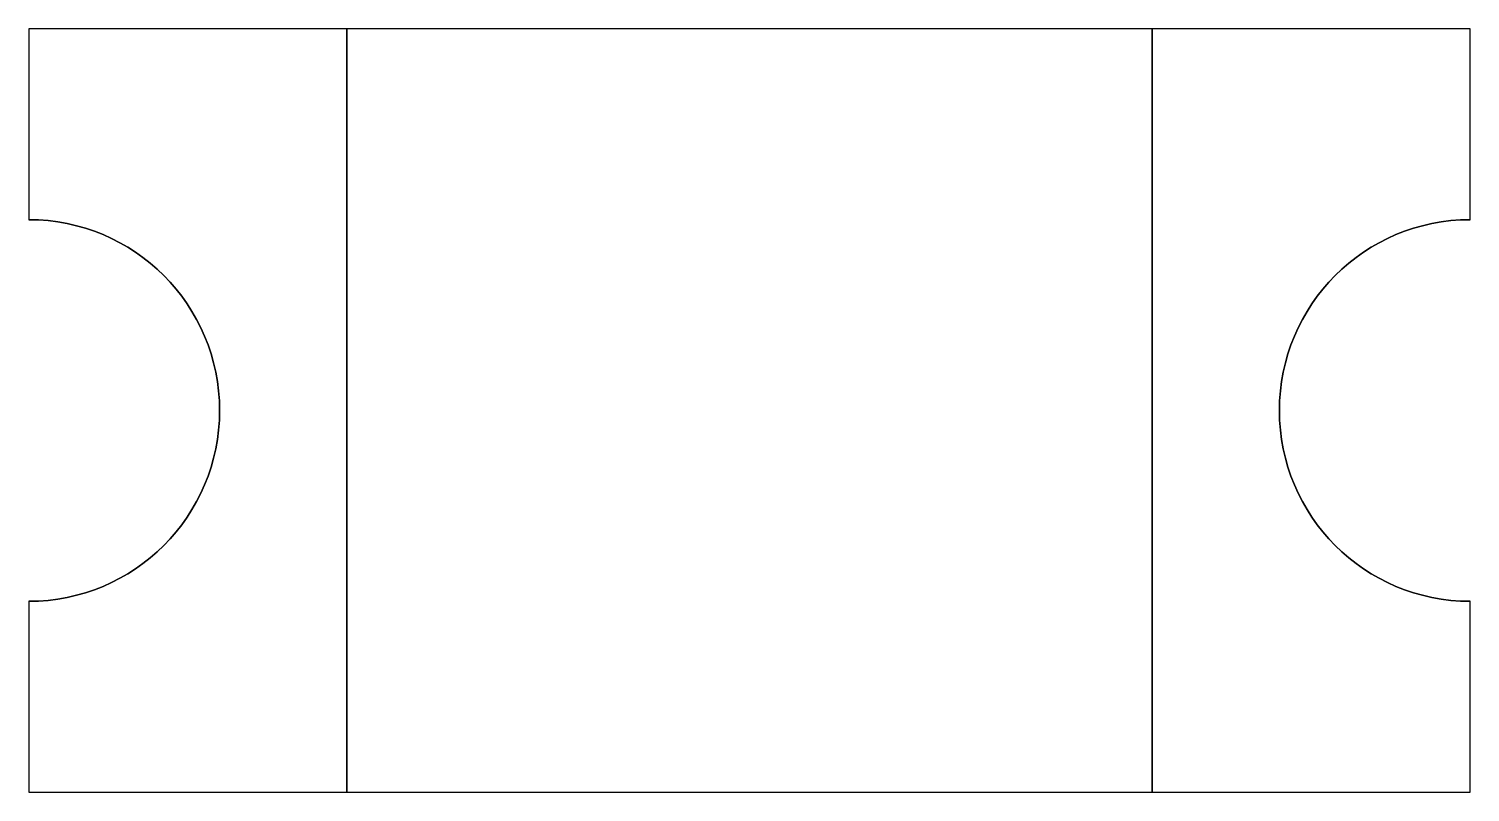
# Model space of a CAD drawing. Extents: x -1.7 to 1.7, y -0.9 to 0.9.
import ezdxf

# ---------------------------------------------------------------- set-up
doc = ezdxf.new("R2010")
doc.units = 0
doc.layers.get('0').update_dxf_attribs({"linetype": 'CONTINUOUS'})

# ---------------------------------------------------------------- blocks, each defined once
blk = doc.blocks.new('*U2')
at = {"color": 254, "extrusion": (-1, 0, 0)}
for p, q in [((0.95, 0.9), (0.95, -0.9)), ((0.95, 0.9, 1), (0.95, -0.9, 1)), ((0.95, 0.9), (0.95, 0.9, 1)), ((0.95, -0.9), (0.95, -0.9, 1))]:
    blk.add_line(p, q, dxfattribs=at)
at = {"color": 254, "extrusion": (0, 1, 0)}
for p, q in [((1.7, 0.9), (0.95, 0.9)), ((0.95, 0.9), (0.95, 0.9, 1)), ((1.7, 0.9, 1), (0.95, 0.9, 1)), ((1.7, 0.9), (1.7, 0.9, 1))]:
    blk.add_line(p, q, dxfattribs=at)
at = {"color": 254}
for p, q in [((1.7, 0.9, 1), (0.95, 0.9, 1)), ((0.95, 0.9, 1), (0.95, -0.9, 1)), ((1.7, 0.45, 1), (1.7, 0.9, 1)), ((1.7, 0.45), (1.7, 0.45, 1)), ((1.7, -0.45), (1.7, -0.45, 1)), ((1.7, -0.9, 1), (1.7, -0.45, 1)), ((0.95, -0.9, 1), (1.7, -0.9, 1))]:
    blk.add_line(p, q, dxfattribs=at)
at = {"color": 254, "extrusion": (0, 0, -1)}
for p, q in [((0.95, 0.9), (0.95, -0.9)), ((1.7, 0.9), (0.95, 0.9)), ((1.7, 0.45), (1.7, 0.9)), ((1.7, -0.9), (1.7, -0.45)), ((0.95, -0.9), (1.7, -0.9))]:
    blk.add_line(p, q, dxfattribs=at)
at = {"color": 254, "extrusion": (1, 0, 0)}
for p, q in [((1.7, 0.45), (1.7, 0.9)), ((1.7, 0.9), (1.7, 0.9, 1)), ((1.7, 0.45, 1), (1.7, 0.9, 1)), ((1.7, 0.45), (1.7, 0.45, 1)), ((1.7, -0.9), (1.7, -0.45)), ((1.7, -0.45), (1.7, -0.45, 1)), ((1.7, -0.9, 1), (1.7, -0.45, 1)), ((1.7, -0.9), (1.7, -0.9, 1))]:
    blk.add_line(p, q, dxfattribs=at)
at = {"color": 254, "extrusion": (-1e-16, -1, 0)}
for p, q in [((0.95, -0.9), (1.7, -0.9)), ((0.95, -0.9, 1), (1.7, -0.9, 1)), ((0.95, -0.9), (0.95, -0.9, 1)), ((1.7, -0.9), (1.7, -0.9, 1))]:
    blk.add_line(p, q, dxfattribs=at)
at = {"color": 254, "extrusion": (0, 0, -1)}
for centre in [(-1.7, 0), (-1.7, 0, -1), (-1.7, 0)]:
    blk.add_arc(centre, 0.45, 270, 90, dxfattribs=at)
at = {"color": 254}
blk.add_arc((1.7, 0, 1), 0.45, 90, 270, dxfattribs=at)
blk = doc.blocks.new('*U3')
at = {"color": 254, "extrusion": (-1, 0, 0)}
for p, q in [((-1.7, 0.9), (-1.7, 0.45)), ((-1.7, 0.9, 1), (-1.7, 0.45, 1)), ((-1.7, 0.9), (-1.7, 0.9, 1)), ((-1.7, 0.45), (-1.7, 0.45, 1)), ((-1.7, -0.45), (-1.7, -0.9)), ((-1.7, -0.45, 1), (-1.7, -0.9, 1)), ((-1.7, -0.45), (-1.7, -0.45, 1)), ((-1.7, -0.9), (-1.7, -0.9, 1))]:
    blk.add_line(p, q, dxfattribs=at)
at = {"color": 254, "extrusion": (0, 1, 0)}
for p, q in [((-0.95, 0.9), (-1.7, 0.9)), ((-1.7, 0.9), (-1.7, 0.9, 1)), ((-0.95, 0.9, 1), (-1.7, 0.9, 1)), ((-0.95, 0.9), (-0.95, 0.9, 1))]:
    blk.add_line(p, q, dxfattribs=at)
at = {"color": 254}
for p, q in [((-0.95, 0.9, 1), (-1.7, 0.9, 1)), ((-1.7, 0.9, 1), (-1.7, 0.45, 1)), ((-0.95, -0.9, 1), (-0.95, 0.9, 1)), ((-1.7, 0.45), (-1.7, 0.45, 1)), ((-1.7, -0.45), (-1.7, -0.45, 1)), ((-1.7, -0.45, 1), (-1.7, -0.9, 1)), ((-1.7, -0.9, 1), (-0.95, -0.9, 1))]:
    blk.add_line(p, q, dxfattribs=at)
at = {"color": 254, "extrusion": (0, 0, -1)}
for p, q in [((-1.7, 0.9), (-1.7, 0.45)), ((-0.95, 0.9), (-1.7, 0.9)), ((-0.95, -0.9), (-0.95, 0.9)), ((-1.7, -0.45), (-1.7, -0.9)), ((-1.7, -0.9), (-0.95, -0.9))]:
    blk.add_line(p, q, dxfattribs=at)
at = {"color": 254, "extrusion": (1, 0, 0)}
for p, q in [((-0.95, -0.9), (-0.95, 0.9)), ((-0.95, 0.9), (-0.95, 0.9, 1)), ((-0.95, -0.9, 1), (-0.95, 0.9, 1)), ((-0.95, -0.9), (-0.95, -0.9, 1))]:
    blk.add_line(p, q, dxfattribs=at)
at = {"color": 254, "extrusion": (0, -1, 0)}
for p, q in [((-1.7, -0.9), (-0.95, -0.9)), ((-1.7, -0.9, 1), (-0.95, -0.9, 1)), ((-1.7, -0.9), (-1.7, -0.9, 1)), ((-0.95, -0.9), (-0.95, -0.9, 1))]:
    blk.add_line(p, q, dxfattribs=at)
at = {"color": 254, "extrusion": (0, 0, -1)}
for centre in [(1.7, 0), (1.7, 0, -1), (1.7, 0)]:
    blk.add_arc(centre, 0.45, 90, 270, dxfattribs=at)
at = {"color": 254}
blk.add_arc((-1.7, 0, 1), 0.45, 270, 90, dxfattribs=at)
blk = doc.blocks.new('*U4')
at = {"color": 86, "extrusion": (-1, 0, 0)}
for p, q in [((-0.95, 0.9), (-0.95, -0.9)), ((-0.95, 0.9, 1), (-0.95, -0.9, 1)), ((-0.95, 0.9), (-0.95, 0.9, 1)), ((-0.95, -0.9), (-0.95, -0.9, 1))]:
    blk.add_line(p, q, dxfattribs=at)
at = {"color": 86, "extrusion": (0, 1, 0)}
for p, q in [((0.95, 0.9), (-0.95, 0.9)), ((-0.95, 0.9), (-0.95, 0.9, 1)), ((0.95, 0.9, 1), (-0.95, 0.9, 1)), ((0.95, 0.9), (0.95, 0.9, 1))]:
    blk.add_line(p, q, dxfattribs=at)
at = {"color": 86}
for p, q in [((0.95, 0.9, 1), (-0.95, 0.9, 1)), ((-0.95, 0.9, 1), (-0.95, -0.9, 1)), ((0.95, -0.9, 1), (0.95, 0.9, 1)), ((-0.95, -0.9, 1), (0.95, -0.9, 1))]:
    blk.add_line(p, q, dxfattribs=at)
at = {"color": 86, "extrusion": (0, 0, -1)}
for p, q in [((-0.95, 0.9), (-0.95, -0.9)), ((0.95, 0.9), (-0.95, 0.9)), ((0.95, -0.9), (0.95, 0.9)), ((-0.95, -0.9), (0.95, -0.9))]:
    blk.add_line(p, q, dxfattribs=at)
at = {"color": 86, "extrusion": (1, 0, 0)}
for p, q in [((0.95, -0.9), (0.95, 0.9)), ((0.95, 0.9), (0.95, 0.9, 1)), ((0.95, -0.9, 1), (0.95, 0.9, 1)), ((0.95, -0.9), (0.95, -0.9, 1))]:
    blk.add_line(p, q, dxfattribs=at)
at = {"color": 86, "extrusion": (0, -1, 0)}
for p, q in [((-0.95, -0.9), (0.95, -0.9)), ((-0.95, -0.9, 1), (0.95, -0.9, 1)), ((-0.95, -0.9), (-0.95, -0.9, 1)), ((0.95, -0.9), (0.95, -0.9, 1))]:
    blk.add_line(p, q, dxfattribs=at)

msp = doc.modelspace()

# ---------------------------------------------------------------- block references
for name in ['*U3', '*U4', '*U2']:
    msp.add_blockref(name, (0, 0))

doc.saveas('drawing.dxf')
